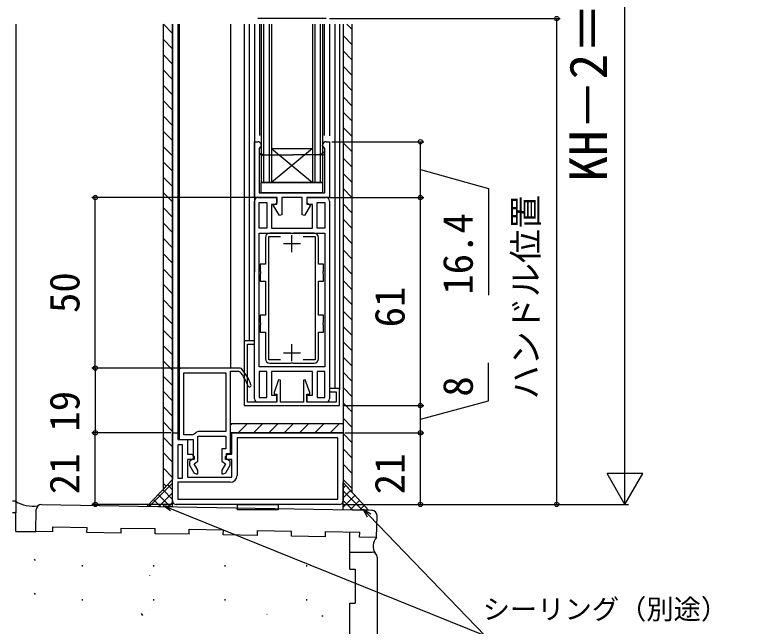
# Model space of a CAD drawing. Units: millimetres, scale not verified. Extents: x -525 to 525, y -782 to 777.
# Drawn here: x -389.3 to -171.5, y -559.1 to -379.8 of the extents above; entities that cross this region are included whole.
import ezdxf
from ezdxf.enums import TextEntityAlignment as Align

# ---------------------------------------------------------------- set-up
doc = ezdxf.new("R2010")
doc.units = ezdxf.units.MM
doc.header["$LTSCALE"] = 4
for name, color, linetype in [('0-2_YKK_11', 7, 'Continuous'), ('0-3_YKK_12', 2, 'Continuous'), ('0-4_YKK_13', 4, 'Continuous'), ('0-6_YKK_D', 6, 'Continuous'), ('0-8_YSS_K', 3, 'Continuous'), ('0-9_YSS_KE', 3, 'Continuous')]:
    doc.layers.add(name, color=color, linetype=linetype)
doc.styles.add('ＭＳ ゴシック', font='')
doc.styles.get('ＭＳ ゴシック').set_extended_font_data('MS Gothic')

msp = doc.modelspace()

# ---------------------------------------------------------------- linework, layer by layer
at = {"layer": '0-2_YKK_11'}
for p, q in [((-317.21, -420.825), (-316.871, -421.021)), ((-316.621, -420.588), (-316.621, -420.588)), ((-318.996, -492.425), (-318.996, -434.425)), ((-296.996, -434.425), (-296.996, -492.425)), ((-307.996, -449.425), (-307.996, -444.425)), ((-310.496, -446.925), (-305.496, -446.925)), ((-307.996, -481.425), (-307.996, -476.425)), ((-310.496, -478.925), (-305.496, -478.925)), ((-293.996, -523.425), (-341.996, -523.425))]:
    msp.add_line(p, q, dxfattribs=at)
for points in [[(-297.996, -417.025), (-296.996, -417.025), (-296.996, -433.425), (-303.646, -433.425), (-303.646, -434.978), (-302.525, -435.625), (-304.305, -438.707), (-305.046, -438.508), (-305.046, -433.425), (-310.946, -433.425), (-310.946, -438.508), (-311.687, -438.707), (-313.467, -435.625), (-312.346, -434.978), (-312.346, -433.425), (-318.996, -433.425), (-318.996, -417.025), (-317.996, -417.025)], [(-317.596, -432.025), (-298.396, -432.025), (-298.396, -420.825), (-298.396, -420.025), (-298.396, -418.999), (-298.771, -418.515), (-298.996, -418.225), (-298.996, -418.025)], [(-316.996, -418.025), (-316.996, -418.225), (-317.221, -418.515), (-317.596, -418.999), (-317.596, -420.025), (-317.596, -420.825), (-317.596, -432.025)], [(-298.396, -420.025), (-299.371, -420.588), (-299.121, -421.021), (-298.782, -420.825), (-298.782, -420.825)], [(-316.871, -421.021), (-317.21, -420.825), (-317.21, -420.825)], [(-298.782, -420.825), (-316.871, -421.021), (-298.396, -420.825)], [(-317.996, -433.425), (-312.496, -433.425), (-312.496, -435.425), (-313.996, -435.425), (-313.996, -442.425), (-301.996, -442.425), (-301.996, -435.425), (-303.496, -435.425), (-303.496, -433.425), (-297.996, -433.425)], [(-301.496, -443.825), (-307.538, -443.825), (-307.721, -443.945), (-308.271, -443.945), (-308.454, -443.825), (-314.496, -443.825)], [(-315.796, -445.125), (-315.796, -452.925), (-317.296, -452.925), (-317.296, -454.967), (-317.176, -455.15), (-317.176, -455.7), (-317.296, -455.883), (-317.296, -457.925), (-315.796, -457.925), (-315.796, -467.925), (-317.296, -467.925), (-317.296, -469.967), (-317.176, -470.15), (-317.176, -470.7), (-317.296, -470.883), (-317.296, -472.925), (-315.796, -472.925), (-315.796, -480.725)], [(-311.332, -481.025), (-314.796, -481.025), (-314.796, -444.825), (-311.332, -444.825)], [(-304.66, -444.825), (-301.196, -444.825), (-301.196, -481.025), (-304.66, -481.025)], [(-300.196, -467.925), (-300.196, -457.925), (-298.696, -457.925), (-298.696, -455.883), (-298.816, -455.7), (-298.816, -455.15), (-298.696, -454.967), (-298.696, -452.925), (-300.196, -452.925), (-300.196, -445.125)], [(-300.196, -480.725), (-300.196, -472.925), (-298.696, -472.925), (-298.696, -470.883), (-298.816, -470.7), (-298.816, -470.15), (-298.696, -469.967), (-298.696, -467.925), (-300.196, -467.925)], [(-322.844, -483.594), (-323.219, -483.425), (-341.096, -483.425), (-341.096, -504.425), (-336.996, -504.425), (-336.996, -510.025), (-338.096, -510.795), (-338.096, -511.888), (-336.92, -513.925)], [(-314.496, -482.025), (-308.454, -482.025), (-308.271, -481.905), (-307.721, -481.905), (-307.538, -482.025), (-301.496, -482.025)], [(-339.696, -503.025), (-339.696, -484.825), (-327.396, -484.825), (-327.396, -502.025), (-335.096, -502.025)], [(-325.996, -508.525), (-325.996, -484.325), (-323.634, -484.325), (-323.249, -484.505)], [(-297.996, -493.425), (-303.496, -493.425), (-303.496, -491.425), (-301.996, -491.425), (-301.996, -484.425), (-313.996, -484.425), (-313.996, -491.425), (-312.496, -491.425), (-312.496, -493.425), (-317.996, -493.425)], [(-342.996, -522.425), (-342.996, -502.425), (-341.496, -502.425), (-341.496, -504.425), (-338.596, -504.425), (-338.596, -508.725), (-337.396, -508.725), (-336.696, -509.425), (-336.696, -510.225), (-338.596, -510.225), (-338.596, -515.425), (-325.596, -515.425), (-325.596, -510.225), (-327.496, -510.225), (-327.496, -509.425), (-326.796, -508.725), (-325.596, -508.725), (-325.596, -502.425), (-292.996, -502.425), (-292.996, -522.425)], [(-336.639, -502.816), (-337.045, -503.025), (-339.696, -503.025)], [(-341.496, -521.925), (-294.496, -521.925), (-294.496, -503.925), (-324.096, -503.925), (-324.096, -508.725), (-324.096, -514.925)], [(-336.054, -514.425), (-335.596, -514.425), (-335.596, -513.418), (-336.691, -511.521), (-335.596, -510.754), (-335.596, -503.425), (-327.396, -503.425), (-327.396, -507.125), (-328.596, -507.125), (-328.596, -510.754), (-327.501, -511.521), (-328.596, -513.418), (-328.596, -514.425), (-328.138, -514.425)], [(-327.272, -513.925), (-326.096, -511.888), (-326.096, -510.795), (-327.196, -510.025), (-327.196, -508.525), (-325.996, -508.525)], [(-326.096, -516.925), (-341.496, -516.925), (-341.496, -521.925)], [(-389.996, -522.425), (-388.996, -522.425), (-388.996, -525.925), (-389.996, -525.925)]]:
    msp.add_lwpolyline(points, dxfattribs=at)
for points in [[(-315.396, -434.825), (-315.396, -442.425), (-317.596, -442.425), (-317.596, -434.825)], [(-298.396, -434.825), (-298.396, -442.425), (-300.596, -442.425), (-300.596, -434.825)], [(-298.396, -443.825), (-298.396, -483.025), (-317.596, -483.025), (-317.596, -443.825)], [(-321.996, -494.425), (-293.996, -494.425), (-293.996, -489.425), (-296.996, -489.425), (-296.996, -490.425), (-294.996, -490.425), (-294.996, -493.425), (-303.596, -493.425), (-303.596, -491.125), (-302.796, -491.125), (-302.796, -490.625), (-304.096, -486.887), (-304.596, -486.971), (-304.596, -493.425), (-311.396, -493.425), (-311.396, -486.971), (-311.896, -486.887), (-313.196, -490.625), (-313.196, -491.125), (-312.396, -491.125), (-312.396, -493.425), (-320.996, -493.425), (-320.996, -476.425), (-318.996, -476.425), (-318.996, -475.425), (-321.996, -475.425)], [(-315.396, -492.025), (-315.396, -484.425), (-317.596, -484.425), (-317.596, -492.025)], [(-298.396, -492.025), (-298.396, -484.425), (-300.596, -484.425), (-300.596, -492.025)], [(-341.496, -505.925), (-341.496, -515.725), (-340.096, -515.725), (-340.096, -505.925)]]:
    msp.add_lwpolyline(points, close=True, dxfattribs=at)
for centre, radius, start, end in [((-317.996, -418.025), 1, 0.00001, 89.99999), ((-297.996, -418.025), 1, 90.00001, 179.99999), ((-317.234, -420.923), 0.376, 344.87674, 164.87676), ((-316.746, -420.804), 0.25, 240.00006, 60.00008), ((-317.996, -434.425), 1, 90.00001, 179.99999), ((-297.996, -434.425), 1, 0.00001, 89.99999), ((-314.496, -445.125), 1.3, 90.00001, 179.99999), ((-301.496, -445.125), 1.3, 0.00001, 89.99999), ((-314.496, -480.725), 1.3, 180.00001, 269.99999), ((-301.496, -480.725), 1.3, 270.00001, 359.99999), ((-334.095, -493.515), 14.1, 20.26659, 39.71484), ((-334.095, -493.515), 15, 20.2666, 41.4049), ((-320.446, -488.475), 0.45, 200.26659, 20.26661), ((-317.996, -492.425), 1, 180.00001, 269.99999), ((-297.996, -492.425), 1, 270.00001, 359.99999), ((-335.096, -503.925), 1.9, 90.00001, 144.31469), ((-336.054, -513.425), 1, 209.99998, 270), ((-328.138, -513.425), 1, 270, 330.00002), ((-326.096, -514.925), 2, 270.00001, 359.99999), ((-341.996, -522.425), 1, 180.00001, 269.99999), ((-293.996, -522.425), 1, 270.00001, 359.99999)]:
    msp.add_arc(centre, radius, start, end, dxfattribs=at)
at = {"layer": '0-3_YKK_12'}
for p, q in [((-297.996, -380.925), (-317.996, -380.925)), ((-388.996, -382.518), (-388.996, -525.925)), ((-342.996, -502.925), (-342.996, -382.518)), ((-341.496, -382.518), (-341.496, -502.925)), ((-325.996, -382.518), (-325.996, -483.425)), ((-321.996, -382.518), (-321.996, -475.725)), ((-320.597, -382.518), (-320.598, -475.425)), ((-318.996, -382.518), (-318.997, -455.275)), ((-317.496, -382.518), (-317.496, -415.159)), ((-316.996, -382.518), (-316.996, -429.025)), ((-316.296, -382.518), (-316.296, -429.025)), ((-314.696, -382.518), (-314.696, -429.025)), ((-313.996, -382.518), (-313.996, -429.025)), ((-301.996, -382.518), (-301.996, -429.025)), ((-301.296, -382.518), (-301.296, -429.025)), ((-299.696, -382.518), (-299.696, -429.025)), ((-298.996, -382.518), (-298.996, -429.025)), ((-298.496, -382.518), (-298.496, -415.159)), ((-296.996, -382.518), (-296.996, -415.325)), ((-295.396, -382.518), (-295.396, -489.425)), ((-293.996, -382.518), (-293.996, -489.725)), ((-292.996, -382.518), (-292.996, -502.925)), ((-313.996, -419.025), (-301.996, -429.025)), ((-298.996, -429.025), (-316.996, -429.025))]:
    msp.add_line(p, q, dxfattribs=at)
for points in [[(-341.096, -382.518), (-341.096, -483.425), (-340.596, -483.425)], [(-313.996, -419.025), (-301.996, -419.025), (-313.996, -429.025)]]:
    msp.add_lwpolyline(points, dxfattribs=at)
at = {"layer": '0-4_YKK_13'}
for points in [[(-316.996, -429.025), (-298.996, -429.025), (-298.996, -432.025), (-316.996, -432.025)], [(-323.996, -523.425), (-311.996, -523.425), (-311.996, -525.025), (-323.996, -525.025)]]:
    msp.add_lwpolyline(points, close=True, dxfattribs=at)
at = {"layer": '0-6_YKK_D'}
for p, q in [((-210.296, -512.925), (-210.296, -248.925)), ((-296.996, -380.925), (-229.296, -380.925)), ((-230.296, -523.425), (-230.296, -380.925)), ((-296.296, -417.025), (-269.296, -417.025)), ((-270.296, -433.425), (-270.296, -417.025)), ((-318.996, -433.425), (-366.696, -433.425)), ((-365.696, -483.425), (-365.696, -433.425)), ((-296.996, -433.425), (-269.296, -433.425)), ((-296.996, -433.425), (-269.296, -433.425)), ((-270.296, -494.425), (-270.296, -433.425)), ((-341.596, -483.425), (-366.696, -483.425)), ((-341.596, -483.425), (-366.696, -483.425)), ((-365.696, -483.425), (-365.696, -502.425)), ((-292.796, -494.425), (-269.296, -494.425)), ((-292.796, -494.425), (-269.296, -494.425)), ((-270.296, -502.425), (-270.296, -494.425)), ((-343.496, -502.425), (-366.696, -502.425)), ((-343.496, -502.425), (-366.696, -502.425)), ((-365.696, -523.425), (-365.696, -502.425)), ((-292.496, -502.425), (-269.296, -502.425)), ((-292.496, -502.425), (-269.296, -502.425)), ((-270.296, -523.425), (-270.296, -502.425)), ((-210.296, -523.425), (-210.296, -505.238)), ((-210.296, -523.425), (-215.546, -514.331)), ((-205.046, -514.331), (-215.546, -514.331)), ((-210.296, -523.425), (-205.046, -514.331)), ((-342.996, -523.425), (-366.696, -523.425)), ((-292.996, -523.425), (-229.296, -523.425)), ((-292.496, -523.425), (-269.296, -523.425)), ((-291.496, -523.425), (-209.296, -523.425))]:
    msp.add_line(p, q, dxfattribs=at)
for points in [[(-270.296, -425.225), (-250.296, -430.74), (-250.296, -462.081)], [(-270.296, -498.425), (-250.296, -492.998), (-250.296, -481.908)], [(-343.649, -525.326), (-345.757, -523.738), (-343.137, -524.059)], [(-345.757, -523.738), (-343.393, -524.693), (-251.42, -561.852), (-166.979, -561.852)], [(-285.863, -527.169), (-287.143, -524.86), (-284.88, -526.22)], [(-287.143, -524.86), (-285.372, -526.695), (-251.42, -561.852)]]:
    msp.add_lwpolyline(points, dxfattribs=at)
for centre in [(-230.296, -380.925), (-270.296, -417.025), (-365.696, -433.425), (-270.296, -433.425), (-270.296, -433.425), (-365.696, -483.425), (-365.696, -483.425), (-270.296, -494.425), (-270.296, -494.425), (-365.696, -502.425), (-365.696, -502.425), (-270.296, -502.425), (-270.296, -502.425), (-365.696, -523.425), (-270.296, -523.425), (-230.296, -523.425)]:
    msp.add_circle(centre, 0.637, dxfattribs=at)
at = {"layer": '0-8_YSS_K'}
for p, q in [((-342.996, -385.285), (-345.696, -382.585)), ((-290.296, -384.103), (-291.881, -382.518)), ((-342.996, -389.775), (-345.696, -387.075)), ((-290.296, -388.593), (-292.996, -385.893)), ((-342.996, -394.265), (-345.696, -391.565)), ((-290.296, -393.083), (-292.996, -390.383)), ((-342.996, -398.755), (-345.696, -396.055)), ((-290.296, -397.574), (-292.996, -394.874)), ((-342.996, -403.245), (-345.696, -400.545)), ((-290.296, -402.064), (-292.996, -399.364)), ((-342.996, -407.735), (-345.696, -405.035)), ((-290.296, -406.554), (-292.996, -403.854)), ((-290.296, -411.044), (-292.996, -408.344)), ((-342.996, -412.226), (-345.696, -409.526)), ((-290.296, -415.534), (-292.996, -412.834)), ((-342.996, -416.716), (-345.696, -414.016)), ((-290.296, -420.024), (-292.996, -417.324)), ((-342.996, -421.206), (-345.696, -418.506)), ((-290.296, -424.514), (-292.996, -421.814)), ((-342.996, -425.696), (-345.696, -422.996)), ((-290.296, -429.005), (-292.996, -426.305)), ((-342.996, -430.186), (-345.696, -427.486)), ((-290.296, -433.495), (-292.996, -430.795)), ((-342.996, -434.676), (-345.696, -431.976)), ((-290.296, -437.985), (-292.996, -435.285)), ((-342.996, -439.166), (-345.696, -436.466)), ((-290.296, -442.475), (-292.996, -439.775)), ((-342.996, -443.656), (-345.696, -440.956)), ((-290.296, -446.965), (-292.996, -444.265)), ((-342.996, -448.147), (-345.696, -445.447)), ((-342.996, -452.637), (-345.696, -449.937)), ((-290.296, -451.455), (-292.996, -448.755)), ((-342.996, -457.127), (-345.696, -454.427)), ((-290.296, -455.945), (-292.996, -453.245)), ((-342.996, -461.617), (-345.696, -458.917)), ((-290.296, -460.435), (-292.996, -457.735)), ((-342.996, -466.107), (-345.696, -463.407)), ((-290.296, -464.926), (-292.996, -462.226)), ((-342.996, -470.597), (-345.696, -467.897)), ((-290.296, -469.416), (-292.996, -466.716)), ((-342.996, -475.087), (-345.696, -472.387)), ((-290.296, -473.906), (-292.996, -471.206)), ((-342.996, -479.577), (-345.696, -476.877)), ((-290.296, -478.396), (-292.996, -475.696)), ((-290.296, -482.886), (-292.996, -480.186)), ((-342.996, -484.068), (-345.696, -481.368)), ((-290.296, -487.376), (-292.996, -484.676)), ((-342.996, -488.558), (-345.696, -485.858)), ((-290.296, -491.866), (-292.996, -489.166)), ((-342.996, -493.048), (-345.696, -490.348)), ((-290.296, -496.356), (-292.996, -493.656)), ((-342.996, -497.538), (-345.696, -494.838)), ((-290.296, -500.847), (-292.996, -498.147)), ((-342.996, -502.028), (-345.696, -499.328)), ((-325.996, -500.202), (-325.519, -499.725)), ((-323.729, -502.425), (-321.029, -499.725)), ((-319.238, -502.425), (-316.538, -499.725)), ((-314.748, -502.425), (-312.048, -499.725)), ((-310.258, -502.425), (-307.558, -499.725)), ((-305.768, -502.425), (-303.068, -499.725)), ((-301.278, -502.425), (-298.578, -499.725)), ((-296.788, -502.425), (-294.088, -499.725)), ((-290.296, -505.337), (-292.996, -502.637)), ((-342.996, -506.518), (-345.696, -503.818)), ((-290.296, -509.827), (-292.996, -507.127)), ((-342.996, -511.008), (-345.696, -508.308)), ((-290.296, -514.317), (-292.996, -511.617)), ((-342.996, -515.498), (-345.696, -512.798)), ((-290.296, -518.807), (-292.996, -516.107)), ((-349.799, -523.987), (-342.996, -517.184)), ((-344.884, -518.1), (-345.696, -517.289)), ((-342.996, -519.12), (-344.46, -517.656)), ((-342.996, -516.292), (-343.079, -516.209)), ((-292.996, -518.626), (-292.214, -517.844)), ((-347.026, -524.042), (-342.996, -520.013)), ((-342.996, -521.949), (-345.842, -519.103)), ((-292.996, -521.454), (-290.858, -519.316)), ((-287.326, -525.095), (-292.996, -519.425)), ((-346.55, -524.052), (-348.605, -521.996)), ((-343.664, -524.11), (-347.224, -520.55)), ((-292.996, -524.282), (-289.502, -520.788)), ((-290.205, -525.045), (-292.996, -522.253)), ((-290.917, -525.032), (-288.145, -522.26)), ((-349.436, -523.994), (-349.987, -523.443)), ((-344.253, -524.098), (-342.996, -522.841)), ((-288.137, -525.081), (-286.789, -523.732)), ((-389, -531.424), (-389, -525.624)), ((-389, -531.424), (-383.135, -531.424)), ((-378.133, -531.511), (-383.135, -531.424)), ((-378.133, -531.511), (-383.135, -531.424)), ((-378.133, -531.511), (-378.107, -530.011)), ((-378.133, -531.511), (-378.107, -530.011)), ((-378.107, -530.011), (-368.109, -530.186)), ((-378.107, -530.011), (-368.109, -530.186)), ((-358.139, -531.86), (-358.112, -530.36)), ((-358.139, -531.86), (-358.112, -530.36)), ((-358.112, -530.36), (-348.114, -530.535)), ((-358.112, -530.36), (-348.114, -530.535)), ((-338.142, -532.209), (-338.115, -530.709)), ((-338.142, -532.209), (-338.115, -530.709)), ((-338.115, -530.709), (-328.117, -530.884)), ((-338.115, -530.709), (-328.117, -530.884)), ((-328.143, -532.384), (-328.117, -530.884)), ((-318.147, -532.558), (-318.121, -531.058)), ((-318.147, -532.558), (-318.121, -531.058)), ((-318.121, -531.058), (-308.122, -531.233)), ((-318.121, -531.058), (-308.122, -531.233)), ((-298.15, -532.907), (-298.124, -531.407)), ((-298.15, -532.907), (-298.124, -531.407)), ((-298.124, -531.407), (-288.125, -531.582)), ((-298.124, -531.407), (-288.125, -531.582)), ((-318.147, -532.558), (-328.143, -532.384)), ((-290.996, -537.425), (-290.996, -531.532)), ((-290.996, -542.427), (-290.996, -537.425)), ((-290.996, -542.427), (-290.996, -537.425)), ((-383.255, -539.863), (-383.512, -539.475)), ((-369.456, -541.625), (-369.456, -541.275)), ((-348.526, -541.625), (-348.526, -541.275)), ((-327.596, -541.625), (-327.596, -541.275)), ((-303.666, -541.625), (-303.666, -541.275)), ((-349.677, -544.287), (-349.701, -544.221)), ((-290.996, -542.427), (-289.496, -542.427)), ((-290.996, -542.427), (-289.496, -542.427)), ((-289.496, -542.427), (-289.496, -552.427)), ((-289.496, -542.427), (-289.496, -552.427)), ((-383.255, -549.863), (-383.512, -549.475)), ((-369.456, -551.625), (-369.456, -551.275)), ((-348.526, -551.625), (-348.526, -551.275)), ((-327.596, -551.625), (-327.596, -551.275)), ((-303.666, -551.625), (-303.666, -551.275)), ((-349.677, -554.287), (-349.701, -554.221)), ((-351.732, -556.054), (-352.119, -555.471)), ((-315.346, -555.619), (-315.28, -555.642)), ((-299.196, -556.095), (-298.846, -556.095))]:
    msp.add_line(p, q, dxfattribs=at)
for points in [[(-342.996, -382.518), (-342.996, -516.123), (-345.696, -518.95), (-345.696, -382.518)], [(-292.996, -382.518), (-292.996, -516.996), (-290.296, -519.926), (-290.296, -382.518)], [(-358.139, -531.86), (-368.135, -531.685), (-368.109, -530.186)], [(-358.139, -531.86), (-368.135, -531.685), (-368.109, -530.186)], [(-338.142, -532.209), (-348.14, -532.034), (-348.114, -530.535)], [(-338.142, -532.209), (-348.14, -532.034), (-348.114, -530.535)], [(-318.147, -532.558), (-328.143, -532.384), (-328.117, -530.884)], [(-298.15, -532.907), (-308.148, -532.733), (-308.122, -531.233)], [(-298.15, -532.907), (-308.148, -532.733), (-308.122, -531.233)], [(-283.15, -533.169), (-288.151, -533.082), (-288.125, -531.582)], [(-283.15, -533.169), (-288.151, -533.082), (-288.125, -531.582)], [(-290.996, -562.425), (-290.996, -552.427), (-289.496, -552.427)], [(-290.996, -562.425), (-290.996, -552.427), (-289.496, -552.427)]]:
    msp.add_lwpolyline(points, dxfattribs=at)
for points in [[(-325.996, -499.725), (-292.996, -499.725), (-292.996, -502.425), (-325.996, -502.425)], [(-350.493, -523.973), (-342.996, -524.123), (-342.996, -516.123)], [(-285.504, -525.127), (-292.996, -524.996), (-292.996, -516.996)]]:
    msp.add_lwpolyline(points, close=True, dxfattribs=at)
for centre, radius, start, end in [((-383.903, -513.967), 9.995, 238.75084, 277.70032), ((-280.469, -535.717), 3.699, 136.45983, 213.49738)]:
    msp.add_arc(centre, radius, start, end, dxfattribs=at)
at = {"layer": '0-9_YSS_KE'}
for p, q in [((-381.495, -523.451), (-284.51, -525.144)), ((-383.135, -531.424), (-383.021, -524.925)), ((-283.15, -533.169), (-283.037, -526.67)), ((-290.996, -537.425), (-284.496, -537.425)), ((-282.996, -538.925), (-282.996, -635.925))]:
    msp.add_line(p, q, dxfattribs=at)
for centre, start, end in [((-381.522, -524.951), 89.00001, 179.00001), ((-284.536, -526.644), 359.00001, 89.00001), ((-284.496, -538.925), 0, 90)]:
    msp.add_arc(centre, 1.5, start, end, dxfattribs=at)

# ---------------------------------------------------------------- texts
at = {"layer": '0-6_YKK_D', "style": 'ＭＳ ゴシック'}
for s, height, p in [('KH－2＝H', 11, (-212.296, -428.695)), ('ハンドル位置', 7.331, (-233.546, -492.629)), ('16.4', 8.798, (-252.296, -461.922)), ('50', 8.798, (-367.696, -467.288)), ('61', 8.798, (-272.296, -471.493)), ('8', 8.798, (-252.296, -491.817)), ('19', 8.798, (-367.696, -502.095)), ('21', 8.798, (-367.696, -520.459)), ('21', 8.798, (-272.296, -520.459))]:
    msp.add_text(s, height=height, rotation=90, dxfattribs=at).set_placement(p, align=Align.BOTTOM_LEFT)
msp.add_text('シーリング（別途）', height=5.865, dxfattribs=at).set_placement((-252.012, -558.86), align=Align.BOTTOM_LEFT)

doc.saveas('drawing.dxf')
